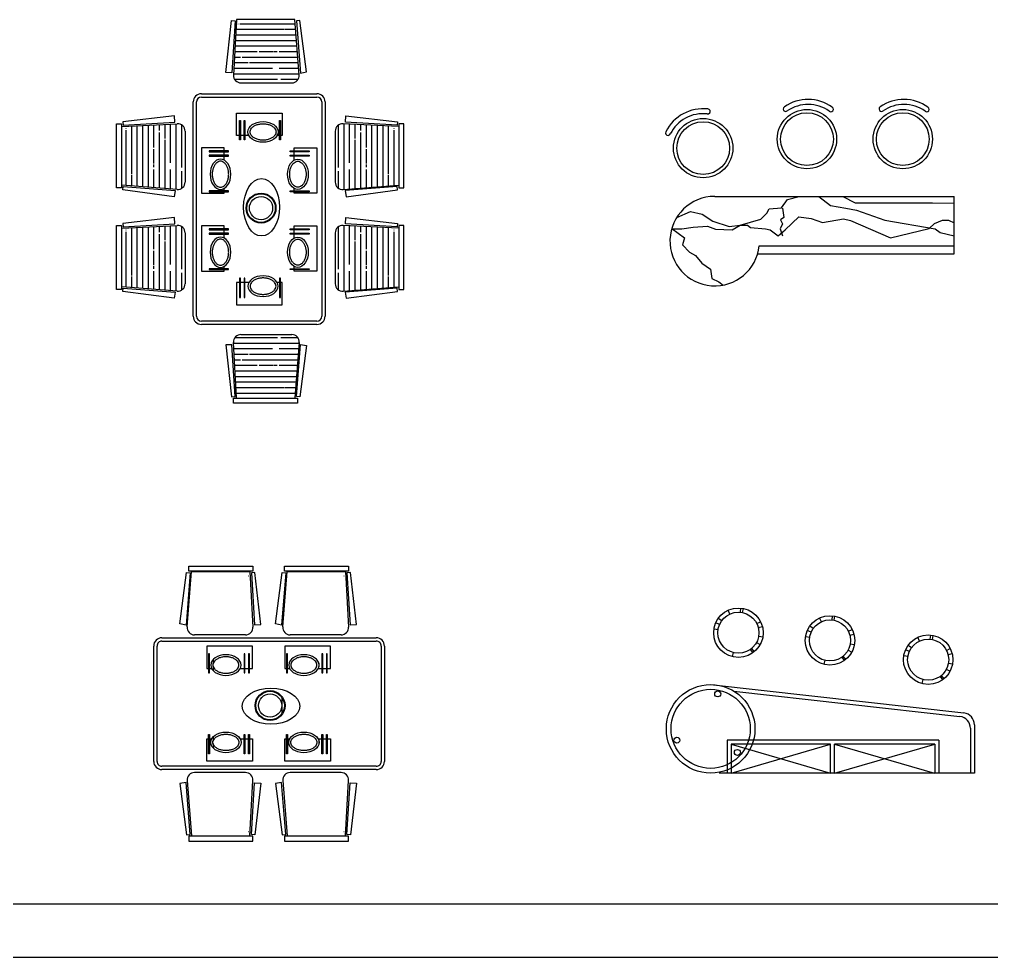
# Model space of a CAD drawing. Header units: inches. Extents: x 11.8 to 54.3, y 7.5 to 32.3.
# Drawn here: x 43.88 to 49.78, y 7.5 to 13.19 of the extents above; entities that cross this region are included whole.
import ezdxf

# ---------------------------------------------------------------- set-up
doc = ezdxf.new("R2010")
doc.units = ezdxf.units.IN
doc.header["$MEASUREMENT"] = 0
for name, color, linetype in [('02', 2, 'Continuous'), ('1', 1, 'Continuous'), ('4', 4, 'Continuous'), ('kadrbm', 4, 'Continuous')]:
    doc.layers.add(name, color=color, linetype=linetype)

# ---------------------------------------------------------------- blocks, each defined once
blk = doc.blocks.new('kadrbm')
at = {"layer": 'kadrbm', "color": 4}
blk.add_lwpolyline([(0, 0), (0, 24.7972), (21, 24.7972), (21, 0), (0, 0)], close=True, dxfattribs=at)
blk.add_lwpolyline([(20.6631, 0.3257), (20.6631, 24.4603), (0.3369, 24.4603), (0.3369, 0.3257), (20.6631, 0.3257)], dxfattribs=at)

msp = doc.modelspace()

# ---------------------------------------------------------------- linework, layer by layer
at = {"layer": '02'}
for p, q in [((48.1028, 12.1207), (49.5563, 12.1207)), ((49.5563, 11.7712), (49.5563, 12.1207)), ((48.3729, 11.8207), (49.5563, 11.8207)), ((48.363, 11.7712), (49.5563, 11.7712)), ((44.9019, 9.5083), (44.9279, 9.8441)), ((45.0479, 9.8459), (45.0497, 9.8441)), ((45.1206, 9.8459), (45.1206, 9.8441)), ((45.2726, 9.8171), (45.2744, 9.8171)), ((45.2834, 9.8441), (45.3008, 9.5071)), ((45.4821, 9.5083), (45.5081, 9.8441)), ((45.7008, 9.8459), (45.7008, 9.8441)), ((45.8528, 9.8171), (45.8546, 9.8171)), ((45.8636, 9.8441), (45.8809, 9.5071)), ((48.2595, 9.5964), (48.2621, 9.6217)), ((48.272, 9.5944), (48.2772, 9.6194)), ((48.1453, 9.5447), (48.1246, 9.5594)), ((48.1945, 9.5855), (48.1838, 9.6086)), ((48.7499, 9.539), (48.7392, 9.5621)), ((48.8148, 9.5498), (48.8174, 9.5751)), ((48.8274, 9.5479), (48.8325, 9.5728)), ((48.1325, 9.522), (48.1092, 9.5321)), ((48.3581, 9.5283), (48.3809, 9.5397)), ((48.3674, 9.5037), (48.392, 9.5101)), ((48.7006, 9.4981), (48.6799, 9.5128)), ((45.2558, 9.4598), (44.9468, 9.4598)), ((45.836, 9.4598), (45.527, 9.4598)), ((48.1236, 9.491), (48.0985, 9.4948)), ((48.3697, 9.4522), (48.3948, 9.448)), ((48.679, 9.4445), (48.6538, 9.4482)), ((48.6879, 9.4754), (48.6645, 9.4855)), ((48.9135, 9.4818), (48.9362, 9.4932)), ((48.9227, 9.4571), (48.9474, 9.4635)), ((49.3457, 9.4222), (49.335, 9.4453)), ((49.4107, 9.4331), (49.4133, 9.4584)), ((49.4232, 9.4311), (49.4284, 9.456)), ((44.7192, 8.6918), (44.7192, 9.3918)), ((44.7492, 9.4218), (46.0492, 9.4218)), ((45.0219, 9.3908), (45.0219, 9.2548)), ((45.2982, 9.3908), (45.0219, 9.3908)), ((45.2982, 9.2548), (45.2982, 9.3908)), ((45.7711, 9.3908), (45.4949, 9.3908)), ((45.4949, 9.3908), (45.4949, 9.2548)), ((45.7711, 9.2548), (45.7711, 9.3908)), ((46.0792, 9.3918), (46.0792, 8.6918)), ((48.3567, 9.4138), (48.3791, 9.4019)), ((48.925, 9.4056), (48.9501, 9.4015)), ((49.2965, 9.3813), (49.2757, 9.3961)), ((45.0317, 9.3455), (45.0317, 9.2288)), ((45.0373, 9.3455), (45.0317, 9.3455)), ((45.0373, 9.2288), (45.0373, 9.3455)), ((45.2471, 9.3455), (45.2471, 9.2288)), ((45.2528, 9.3455), (45.2471, 9.3455)), ((45.2528, 9.2288), (45.2528, 9.3455)), ((45.2739, 9.3455), (45.2739, 9.2288)), ((45.2795, 9.3455), (45.2739, 9.3455)), ((45.2795, 9.2288), (45.2795, 9.3455)), ((45.5046, 9.3455), (45.5046, 9.2288)), ((45.5103, 9.3455), (45.5046, 9.3455)), ((45.5103, 9.2288), (45.5103, 9.3455)), ((45.7201, 9.3455), (45.7201, 9.2288)), ((45.7258, 9.3455), (45.7201, 9.3455)), ((45.7258, 9.2288), (45.7258, 9.3455)), ((45.7468, 9.3455), (45.7468, 9.2288)), ((45.7525, 9.3455), (45.7468, 9.3455)), ((45.7525, 9.2288), (45.7525, 9.3455)), ((48.215, 9.352), (48.2085, 9.3274)), ((48.3185, 9.3706), (48.3332, 9.3498)), ((48.3257, 9.3761), (48.3418, 9.3564)), ((48.8739, 9.3241), (48.8885, 9.3033)), ((48.881, 9.3295), (48.8972, 9.3098)), ((48.912, 9.3673), (48.9345, 9.3553)), ((49.2748, 9.3277), (49.2497, 9.3315)), ((49.2837, 9.3587), (49.2604, 9.3688)), ((49.5093, 9.365), (49.5321, 9.3764)), ((49.5186, 9.3404), (49.5432, 9.3468)), ((45.0594, 9.3099), (45.0594, 9.2842)), ((45.0594, 9.269), (45.0594, 9.2434)), ((45.7008, 9.2878), (45.7008, 9.2655)), ((48.7703, 9.3055), (48.7639, 9.2809)), ((49.5209, 9.2889), (49.546, 9.2847)), ((45.0219, 9.2548), (45.0512, 9.2548)), ((45.0317, 9.2288), (45.0373, 9.2288)), ((45.2235, 9.2548), (45.2982, 9.2548)), ((45.2471, 9.2288), (45.2528, 9.2288)), ((45.2739, 9.2288), (45.2795, 9.2288)), ((45.4949, 9.2548), (45.5242, 9.2548)), ((45.5046, 9.2288), (45.5103, 9.2288)), ((45.6965, 9.2548), (45.7711, 9.2548)), ((45.7201, 9.2288), (45.7258, 9.2288)), ((45.7468, 9.2288), (45.7525, 9.2288)), ((49.4697, 9.2073), (49.4844, 9.1865)), ((49.4769, 9.2128), (49.493, 9.1931)), ((49.5079, 9.2505), (49.5303, 9.2385)), ((48.0782, 9.1582), (49.6142, 8.9859)), ((49.3662, 9.1887), (49.3597, 9.1641)), ((45.4758, 9.0874), (45.4758, 8.9735)), ((48.2193, 9.1183), (49.5902, 8.9644)), ((49.6782, 8.9143), (49.6782, 8.6204)), ((45.0317, 8.8548), (45.0373, 8.8548)), ((45.0317, 8.7382), (45.0317, 8.8548)), ((45.0373, 8.8548), (45.0373, 8.7382)), ((45.2471, 8.8548), (45.2528, 8.8548)), ((45.2471, 8.7382), (45.2471, 8.8548)), ((45.2528, 8.8548), (45.2528, 8.7382)), ((45.2739, 8.8548), (45.2795, 8.8548)), ((45.2739, 8.7382), (45.2739, 8.8548)), ((45.2795, 8.8548), (45.2795, 8.7382)), ((45.5046, 8.8548), (45.5103, 8.8548)), ((45.5046, 8.7382), (45.5046, 8.8548)), ((45.5103, 8.8548), (45.5103, 8.7382)), ((45.7201, 8.8548), (45.7258, 8.8548)), ((45.7201, 8.7382), (45.7201, 8.8548)), ((45.7258, 8.8548), (45.7258, 8.7382)), ((45.7468, 8.8548), (45.7525, 8.8548)), ((45.7468, 8.7382), (45.7468, 8.8548)), ((45.7525, 8.8548), (45.7525, 8.7382)), ((49.6542, 8.8929), (49.6542, 8.6204)), ((45.0219, 8.8289), (45.0512, 8.8289)), ((45.0219, 8.6928), (45.0219, 8.8289)), ((45.0594, 8.8402), (45.0594, 8.8146)), ((45.0594, 8.7994), (45.0594, 8.7738)), ((45.2235, 8.8289), (45.2982, 8.8289)), ((45.2982, 8.8289), (45.2982, 8.6928)), ((45.4949, 8.8289), (45.5242, 8.8289)), ((45.4949, 8.6928), (45.4949, 8.8289)), ((45.6965, 8.8289), (45.7711, 8.8289)), ((45.7008, 8.8182), (45.7008, 8.7958)), ((45.7711, 8.8289), (45.7711, 8.6928)), ((48.1779, 8.8204), (48.1779, 8.6204)), ((49.4617, 8.8204), (48.1779, 8.8204)), ((48.2019, 8.7964), (48.2019, 8.6204)), ((48.8059, 8.7964), (48.2019, 8.7964)), ((48.2019, 8.6204), (48.8059, 8.7964)), ((48.2019, 8.7964), (48.8059, 8.6204)), ((48.8059, 8.6204), (48.8059, 8.7964)), ((49.4387, 8.7964), (48.8299, 8.7964)), ((48.8299, 8.6204), (48.8299, 8.7964)), ((48.8299, 8.6204), (49.4387, 8.7964)), ((48.8299, 8.7964), (49.4357, 8.6204)), ((49.4387, 8.7964), (49.4387, 8.6204)), ((49.4617, 8.8204), (49.4617, 8.6204)), ((45.0373, 8.7382), (45.0317, 8.7382)), ((45.2528, 8.7382), (45.2471, 8.7382)), ((45.2795, 8.7382), (45.2739, 8.7382)), ((45.5103, 8.7382), (45.5046, 8.7382)), ((45.7258, 8.7382), (45.7201, 8.7382)), ((45.7525, 8.7382), (45.7468, 8.7382)), ((45.2982, 8.6928), (45.0219, 8.6928)), ((45.7711, 8.6928), (45.4949, 8.6928)), ((46.0492, 8.6618), (44.7492, 8.6618)), ((45.2558, 8.6239), (44.9468, 8.6239)), ((45.836, 8.6239), (45.527, 8.6239)), ((49.6782, 8.6204), (48.1293, 8.6204)), ((44.9019, 8.5754), (44.9279, 8.2396)), ((45.2834, 8.2396), (45.3008, 8.5765)), ((45.4821, 8.5754), (45.5081, 8.2396)), ((45.8636, 8.2396), (45.8809, 8.5765)), ((45.2726, 8.2666), (45.2744, 8.2666)), ((45.8528, 8.2666), (45.8546, 8.2666)), ((45.0479, 8.2378), (45.0497, 8.2396)), ((45.1206, 8.2378), (45.1206, 8.2396)), ((45.6281, 8.2378), (45.6299, 8.2396))]:
    msp.add_line(p, q, dxfattribs=at)
for centre, radius in [((48.6626, 12.4681), 0.18), ((49.2439, 12.4681), 0.18), ((48.0328, 12.4138), 0.18), ((48.2468, 9.4725), 0.15), ((48.2468, 9.4725), 0.1246), ((48.8021, 9.4259), 0.15), ((48.8021, 9.4259), 0.1246), ((49.398, 9.3091), 0.15), ((49.398, 9.3091), 0.1246), ((48.0782, 8.8893), 0.2689), ((45.4052, 9.0305), 0.0907), ((45.4052, 9.0305), 0.0867), ((45.4052, 9.0305), 0.0705), ((48.0782, 8.8893), 0.24), ((48.121, 9.1013), 0.0181), ((47.8732, 8.8204), 0.0181), ((48.2404, 8.7462), 0.0181)]:
    msp.add_circle(centre, radius, dxfattribs=at)
for centre, radius, start, end in [((48.6694, 12.456), 0.2528, 54.69425, 124.61596), ((49.2507, 12.456), 0.2528, 54.69425, 124.61596), ((48.0325, 12.4), 0.2528, 83.46982, 153.39154), ((48.0325, 12.4), 0.2228, 83.46982, 153.39154), ((48.0606, 12.6362), 0.015, 259.65833, 87.28131), ((48.5334, 12.6512), 0.015, 120.80447, 308.42745), ((48.6694, 12.456), 0.2228, 54.69425, 124.61596), ((48.8076, 12.6495), 0.015, 230.88276, 58.50574), ((49.1148, 12.6512), 0.015, 120.80447, 308.42745), ((49.2507, 12.456), 0.2228, 54.69425, 124.61596), ((49.3889, 12.6495), 0.015, 230.88276, 58.50574), ((47.8195, 12.5056), 0.015, 149.58005, 337.20303), ((48.1028, 11.8491), 0.2716, 90, 353.99365), ((44.9468, 9.5048), 0.045, 175.58079, 269.99998), ((45.2558, 9.5048), 0.045, 270.00004, 2.94936), ((45.527, 9.5048), 0.045, 175.58079, 269.99998), ((45.836, 9.5048), 0.045, 270.00004, 2.94936), ((44.7492, 9.3918), 0.03, 89.99996, 180.00004), ((46.0492, 9.3918), 0.03, 359.99996, 90.00004), ((49.6062, 8.9143), 0.072, 0, 83.59687), ((49.5822, 8.8929), 0.072, 0, 83.59687), ((44.7492, 8.6918), 0.03, 179.99996, 270.00004), ((46.0492, 8.6918), 0.03, 269.99996, 0.00004), ((44.9468, 8.5789), 0.045, 90.00002, 184.41921), ((45.2558, 8.5789), 0.045, 357.05064, 89.99996), ((45.527, 8.5789), 0.045, 90.00002, 184.41921), ((45.836, 8.5789), 0.045, 357.05064, 89.99996)]:
    msp.add_arc(centre, radius, start, end, dxfattribs=at)
at = {"layer": '02', "extrusion": (0, 0, -1)}
for centre in [(45.1374, 9.2766), (45.6104, 9.2766)]:
    msp.add_ellipse(centre, major_axis=(0.0919, 0), ratio=0.682819, dxfattribs=at)
at = {"layer": '02'}
for centre, major_axis, ratio in [((45.4104, 9.0272), (-0.1746, 0), 0.62413), ((45.1374, 8.807), (0.0919, 0), 0.682819), ((45.6104, 8.807), (0.0919, 0), 0.682819)]:
    msp.add_ellipse(centre, major_axis=major_axis, ratio=ratio, dxfattribs=at)
for points in [[(45.2163, 9.2766), (45.2163, 9.2732), (45.2158, 9.2696), (45.213, 9.262), (45.2107, 9.258), (45.2059, 9.2522), (45.2041, 9.2503), (45.1999, 9.2465), (45.1976, 9.2447), (45.19, 9.2395), (45.1841, 9.2364), (45.1745, 9.2328), (45.1712, 9.2317), (45.1645, 9.2299), (45.161, 9.2291), (45.1542, 9.2279), (45.1507, 9.2275), (45.144, 9.227), (45.1408, 9.2268), (45.1339, 9.2268), (45.1307, 9.227), (45.124, 9.2275), (45.1205, 9.2279), (45.1137, 9.2291), (45.1103, 9.2299), (45.1035, 9.2317), (45.1002, 9.2328), (45.0907, 9.2364), (45.0847, 9.2395), (45.0771, 9.2447), (45.0748, 9.2465), (45.0706, 9.2503), (45.0688, 9.2522), (45.064, 9.258), (45.0618, 9.262), (45.059, 9.2696), (45.0584, 9.2732), (45.0584, 9.2801), (45.059, 9.2837), (45.0618, 9.2913), (45.064, 9.2952), (45.0688, 9.3011), (45.0706, 9.303), (45.0748, 9.3068), (45.0771, 9.3086), (45.0847, 9.3138), (45.0907, 9.3168), (45.1002, 9.3205), (45.1035, 9.3216), (45.1103, 9.3234), (45.1137, 9.3242), (45.1205, 9.3253), (45.124, 9.3258), (45.1307, 9.3263), (45.1339, 9.3264), (45.1408, 9.3264), (45.144, 9.3263), (45.1507, 9.3258), (45.1542, 9.3253), (45.161, 9.3242), (45.1645, 9.3234), (45.1712, 9.3216), (45.1745, 9.3205), (45.1841, 9.3168), (45.19, 9.3138), (45.1976, 9.3086), (45.1999, 9.3068), (45.2041, 9.303), (45.2059, 9.3011), (45.2107, 9.2952), (45.213, 9.2913), (45.2158, 9.2837), (45.2163, 9.2801), (45.2163, 9.2766)], [(45.6893, 9.2766), (45.6893, 9.2732), (45.6887, 9.2696), (45.686, 9.262), (45.6837, 9.258), (45.6789, 9.2522), (45.6771, 9.2503), (45.6729, 9.2465), (45.6706, 9.2447), (45.663, 9.2395), (45.6571, 9.2364), (45.6475, 9.2328), (45.6442, 9.2317), (45.6374, 9.2299), (45.634, 9.2291), (45.6272, 9.2279), (45.6237, 9.2275), (45.617, 9.227), (45.6138, 9.2268), (45.6069, 9.2268), (45.6037, 9.227), (45.597, 9.2275), (45.5935, 9.2279), (45.5867, 9.2291), (45.5833, 9.2299), (45.5765, 9.2317), (45.5732, 9.2328), (45.5636, 9.2364), (45.5577, 9.2395), (45.5501, 9.2447), (45.5478, 9.2465), (45.5436, 9.2503), (45.5418, 9.2522), (45.537, 9.258), (45.5348, 9.262), (45.532, 9.2696), (45.5314, 9.2732), (45.5314, 9.2801), (45.532, 9.2837), (45.5348, 9.2913), (45.537, 9.2952), (45.5418, 9.3011), (45.5436, 9.303), (45.5478, 9.3068), (45.5501, 9.3086), (45.5577, 9.3138), (45.5636, 9.3168), (45.5732, 9.3205), (45.5765, 9.3216), (45.5833, 9.3234), (45.5867, 9.3242), (45.5935, 9.3253), (45.597, 9.3258), (45.6037, 9.3263), (45.6069, 9.3264), (45.6138, 9.3264), (45.617, 9.3263), (45.6237, 9.3258), (45.6272, 9.3253), (45.634, 9.3242), (45.6374, 9.3234), (45.6442, 9.3216), (45.6475, 9.3205), (45.6571, 9.3168), (45.663, 9.3138), (45.6706, 9.3086), (45.6729, 9.3068), (45.6771, 9.303), (45.6789, 9.3011), (45.6837, 9.2952), (45.686, 9.2913), (45.6887, 9.2837), (45.6893, 9.2801), (45.6893, 9.2766)], [(45.2163, 8.807), (45.2163, 8.8105), (45.2158, 8.8141), (45.213, 8.8216), (45.2107, 8.8256), (45.2059, 8.8314), (45.2041, 8.8334), (45.1999, 8.8371), (45.1976, 8.839), (45.19, 8.8442), (45.1841, 8.8472), (45.1745, 8.8509), (45.1712, 8.852), (45.1645, 8.8538), (45.161, 8.8545), (45.1542, 8.8557), (45.1507, 8.8561), (45.144, 8.8567), (45.1408, 8.8568), (45.1339, 8.8568), (45.1307, 8.8567), (45.124, 8.8561), (45.1205, 8.8557), (45.1137, 8.8545), (45.1103, 8.8538), (45.1035, 8.852), (45.1002, 8.8509), (45.0907, 8.8472), (45.0847, 8.8442), (45.0771, 8.839), (45.0748, 8.8371), (45.0706, 8.8334), (45.0688, 8.8314), (45.064, 8.8256), (45.0618, 8.8216), (45.059, 8.8141), (45.0584, 8.8105), (45.0584, 8.8036), (45.059, 8.8), (45.0618, 8.7924), (45.064, 8.7884), (45.0688, 8.7826), (45.0706, 8.7807), (45.0748, 8.7769), (45.0771, 8.7751), (45.0847, 8.7699), (45.0907, 8.7668), (45.1002, 8.7631), (45.1035, 8.7621), (45.1103, 8.7602), (45.1137, 8.7595), (45.1205, 8.7583), (45.124, 8.7579), (45.1307, 8.7573), (45.1339, 8.7572), (45.1408, 8.7572), (45.144, 8.7573), (45.1507, 8.7579), (45.1542, 8.7583), (45.161, 8.7595), (45.1645, 8.7602), (45.1712, 8.7621), (45.1745, 8.7631), (45.1841, 8.7668), (45.19, 8.7699), (45.1976, 8.7751), (45.1999, 8.7769), (45.2041, 8.7807), (45.2059, 8.7826), (45.2107, 8.7884), (45.213, 8.7924), (45.2158, 8.8), (45.2163, 8.8036), (45.2163, 8.807)], [(45.6893, 8.807), (45.6893, 8.8105), (45.6887, 8.8141), (45.686, 8.8216), (45.6837, 8.8256), (45.6789, 8.8314), (45.6771, 8.8334), (45.6729, 8.8371), (45.6706, 8.839), (45.663, 8.8442), (45.6571, 8.8472), (45.6475, 8.8509), (45.6442, 8.852), (45.6374, 8.8538), (45.634, 8.8545), (45.6272, 8.8557), (45.6237, 8.8561), (45.617, 8.8567), (45.6138, 8.8568), (45.6069, 8.8568), (45.6037, 8.8567), (45.597, 8.8561), (45.5935, 8.8557), (45.5867, 8.8545), (45.5833, 8.8538), (45.5765, 8.852), (45.5732, 8.8509), (45.5636, 8.8472), (45.5577, 8.8442), (45.5501, 8.839), (45.5478, 8.8371), (45.5436, 8.8334), (45.5418, 8.8314), (45.537, 8.8256), (45.5348, 8.8216), (45.532, 8.8141), (45.5314, 8.8105), (45.5314, 8.8036), (45.532, 8.8), (45.5348, 8.7924), (45.537, 8.7884), (45.5418, 8.7826), (45.5436, 8.7807), (45.5478, 8.7769), (45.5501, 8.7751), (45.5577, 8.7699), (45.5636, 8.7668), (45.5732, 8.7631), (45.5765, 8.7621), (45.5833, 8.7602), (45.5867, 8.7595), (45.5935, 8.7583), (45.597, 8.7579), (45.6037, 8.7573), (45.6069, 8.7572), (45.6138, 8.7572), (45.617, 8.7573), (45.6237, 8.7579), (45.6272, 8.7583), (45.634, 8.7595), (45.6374, 8.7602), (45.6442, 8.7621), (45.6475, 8.7631), (45.6571, 8.7668), (45.663, 8.7699), (45.6706, 8.7751), (45.6729, 8.7769), (45.6771, 8.7807), (45.6789, 8.7826), (45.6837, 8.7884), (45.686, 8.7924), (45.6887, 8.8), (45.6893, 8.8036), (45.6893, 8.807)]]:
    msp.add_open_spline(points, degree=3, knots=[0, 0, 0, 0, 0.261799, 0.261799, 0.523599, 0.523599, 0.654498, 0.654498, 0.785398, 0.785398, 1.047198, 1.047198, 1.178097, 1.178097, 1.308997, 1.308997, 1.439897, 1.439897, 1.570796, 1.570796, 1.701696, 1.701696, 1.832596, 1.832596, 1.963495, 1.963495, 2.094395, 2.094395, 2.356194, 2.356194, 2.487094, 2.487094, 2.617994, 2.617994, 2.879793, 2.879793, 3.141593, 3.141593, 3.403392, 3.403392, 3.665191, 3.665191, 3.796091, 3.796091, 3.926991, 3.926991, 4.18879, 4.18879, 4.31969, 4.31969, 4.45059, 4.45059, 4.581489, 4.581489, 4.712389, 4.712389, 4.843289, 4.843289, 4.974188, 4.974188, 5.105088, 5.105088, 5.235988, 5.235988, 5.497787, 5.497787, 5.628687, 5.628687, 5.759587, 5.759587, 6.021386, 6.021386, 6.283185, 6.283185, 6.283185, 6.283185], dxfattribs=at)
at = {"layer": '1'}
for p, q in [((45.5564, 13.1937), (45.2009, 13.1937)), ((45.2117, 13.1667), (45.2099, 13.1667)), ((45.5585, 13.1667), (45.2225, 13.1667)), ((45.5637, 13.0992), (45.196, 13.0992)), ((45.488, 13.133), (45.1977, 13.133)), ((45.5611, 13.133), (45.4934, 13.133)), ((45.5663, 13.0655), (45.1943, 13.0655)), ((45.3278, 12.998), (45.1908, 12.998)), ((45.5689, 13.0317), (45.1925, 13.0317)), ((45.425, 12.998), (45.3386, 12.998)), ((45.4475, 12.998), (45.4304, 12.998)), ((45.5715, 12.998), (45.4601, 12.998)), ((45.2729, 12.9305), (45.1873, 12.9305)), ((45.2252, 12.9642), (45.189, 12.9642)), ((45.5741, 12.9642), (45.2369, 12.9642)), ((45.5767, 12.9305), (45.281, 12.9305)), ((45.5819, 12.863), (45.1838, 12.863)), ((45.4196, 12.8967), (45.1856, 12.8967)), ((45.5793, 12.8967), (45.4601, 12.8967)), ((45.4493, 12.8292), (45.1912, 12.8292)), ((45.5747, 12.8292), (45.4709, 12.8292)), ((44.9591, 11.3938), (44.9591, 12.6938)), ((44.9891, 12.7238), (45.6891, 12.7238)), ((45.7191, 12.6938), (45.7191, 11.3938)), ((45.2017, 12.4899), (45.2017, 12.626)), ((45.2017, 12.626), (45.478, 12.626)), ((45.478, 12.626), (45.478, 12.4899)), ((45.2204, 12.5806), (45.226, 12.5806)), ((45.2204, 12.464), (45.2204, 12.5806)), ((45.226, 12.5806), (45.226, 12.464)), ((45.2471, 12.5806), (45.2528, 12.5806)), ((45.2471, 12.464), (45.2471, 12.5806)), ((45.2528, 12.5806), (45.2528, 12.464)), ((45.4626, 12.5806), (45.4682, 12.5806)), ((45.4626, 12.464), (45.4626, 12.5806)), ((45.4682, 12.5806), (45.4682, 12.464)), ((44.532, 12.5332), (44.532, 12.535)), ((44.532, 12.1864), (44.532, 12.5224)), ((44.5658, 12.2569), (44.5658, 12.5471)), ((44.5995, 12.1812), (44.5995, 12.5488)), ((44.6333, 12.1786), (44.6333, 12.5506)), ((44.667, 12.176), (44.667, 12.5523)), ((44.7008, 12.4171), (44.7008, 12.5541)), ((44.7345, 12.5197), (44.7345, 12.5558)), ((44.7345, 12.1707), (44.7345, 12.508)), ((44.7683, 12.472), (44.7683, 12.5575)), ((44.802, 12.3253), (44.802, 12.5593)), ((44.8358, 12.1629), (44.8358, 12.561)), ((44.8695, 12.2956), (44.8695, 12.5537)), ((45.8205, 12.2956), (45.8205, 12.5537)), ((45.8543, 12.1629), (45.8543, 12.561)), ((45.888, 12.3253), (45.888, 12.5593)), ((45.9218, 12.472), (45.9218, 12.5575)), ((45.9555, 12.5197), (45.9555, 12.5558)), ((45.9555, 12.1707), (45.9555, 12.508)), ((45.9893, 12.4171), (45.9893, 12.5541)), ((46.023, 12.176), (46.023, 12.5523)), ((46.0568, 12.1786), (46.0568, 12.5506)), ((46.0905, 12.1812), (46.0905, 12.5488)), ((46.1243, 12.2569), (46.1243, 12.5471)), ((46.158, 12.5332), (46.158, 12.535)), ((46.158, 12.1864), (46.158, 12.5224)), ((44.7683, 12.1681), (44.7683, 12.4639)), ((45.2764, 12.4899), (45.2017, 12.4899)), ((45.226, 12.464), (45.2204, 12.464)), ((45.2528, 12.464), (45.2471, 12.464)), ((45.478, 12.4899), (45.4487, 12.4899)), ((45.4682, 12.464), (45.4626, 12.464)), ((45.9218, 12.1681), (45.9218, 12.4639)), ((44.7008, 12.3199), (44.7008, 12.4063)), ((44.99, 12.4158), (44.99, 12.1396)), ((45.1261, 12.4158), (44.99, 12.4158)), ((45.0354, 12.3971), (45.0354, 12.3915)), ((45.152, 12.3971), (45.0354, 12.3971)), ((45.0354, 12.3915), (45.152, 12.3915)), ((45.1261, 12.3412), (45.1261, 12.4158)), ((45.152, 12.3915), (45.152, 12.3971)), ((45.5261, 12.3915), (45.5261, 12.3971)), ((45.5261, 12.3971), (45.6427, 12.3971)), ((45.6427, 12.3915), (45.5261, 12.3915)), ((45.552, 12.4158), (45.6881, 12.4158)), ((45.552, 12.3412), (45.552, 12.4158)), ((45.6427, 12.3971), (45.6427, 12.3915)), ((45.6881, 12.4158), (45.6881, 12.1396)), ((45.9893, 12.3199), (45.9893, 12.4063)), ((45.0354, 12.3704), (45.0354, 12.3647)), ((45.152, 12.3704), (45.0354, 12.3704)), ((45.0354, 12.3647), (45.152, 12.3647)), ((45.152, 12.3647), (45.152, 12.3704)), ((45.5261, 12.3647), (45.5261, 12.3704)), ((45.5261, 12.3704), (45.6427, 12.3704)), ((45.6427, 12.3647), (45.5261, 12.3647)), ((45.6427, 12.3704), (45.6427, 12.3647)), ((44.7008, 12.2974), (44.7008, 12.3145)), ((44.7008, 12.1733), (44.7008, 12.2848)), ((44.802, 12.1655), (44.802, 12.2848)), ((44.8695, 12.1701), (44.8695, 12.274)), ((45.8205, 12.1701), (45.8205, 12.274)), ((45.888, 12.1655), (45.888, 12.2848)), ((45.9893, 12.2974), (45.9893, 12.3145)), ((45.9893, 12.1733), (45.9893, 12.2848)), ((44.5658, 12.1838), (44.5658, 12.2515)), ((46.1243, 12.1838), (46.1243, 12.2515)), ((45.0354, 12.155), (45.0354, 12.1493)), ((45.152, 12.155), (45.0354, 12.155)), ((45.1261, 12.1396), (45.1261, 12.1688)), ((45.152, 12.1493), (45.152, 12.155)), ((45.5261, 12.1493), (45.5261, 12.155)), ((45.5261, 12.155), (45.6427, 12.155)), ((45.552, 12.1396), (45.552, 12.1688)), ((45.6427, 12.155), (45.6427, 12.1493)), ((44.99, 12.1396), (45.1261, 12.1396)), ((45.0354, 12.1493), (45.152, 12.1493)), ((45.6427, 12.1493), (45.5261, 12.1493)), ((45.6881, 12.1396), (45.552, 12.1396)), ((48.5078, 12.0506), (48.5437, 12.1011)), ((48.5437, 12.1011), (48.6159, 12.1207)), ((48.7337, 12.1207), (48.8045, 12.0651)), ((48.8795, 12.1207), (48.9544, 12.0817)), ((48.4189, 12.0179), (48.4328, 12.0456)), ((48.4328, 12.0456), (48.5078, 12.0506)), ((48.5132, 12.0484), (48.5215, 11.9929)), ((48.8045, 12.0651), (48.8989, 12.0484)), ((48.8989, 12.0484), (48.9627, 12.0373)), ((48.9544, 12.0817), (49.4232, 12.0817)), ((48.9627, 12.0373), (49.1345, 11.9763)), ((49.4232, 12.0817), (49.5563, 12.0789)), ((47.8723, 11.9926), (47.9555, 12.029)), ((47.9555, 12.029), (48.0277, 12.0124)), ((48.0277, 12.0124), (48.0914, 11.9708)), ((48.2579, 11.9458), (48.3828, 11.9818)), ((48.3828, 11.9818), (48.4189, 12.0179)), ((48.5215, 11.9929), (48.5021, 11.9791)), ((48.5021, 11.9791), (48.5132, 11.9541)), ((48.5299, 11.9181), (48.6131, 11.9957)), ((48.6131, 11.9957), (48.688, 11.9874)), ((48.688, 11.9874), (48.7574, 11.9625)), ((48.7574, 11.9625), (48.885, 11.9847)), ((48.885, 11.9847), (48.9266, 11.9736)), ((48.885, 11.9847), (48.885, 11.9847)), ((48.9266, 11.9736), (49.1683, 11.8698)), ((49.1345, 11.9763), (49.4398, 11.9236)), ((49.437, 11.9569), (49.4842, 11.9763)), ((49.4842, 11.9763), (49.5202, 11.9763)), ((49.5202, 11.9763), (49.5563, 11.9597)), ((44.532, 11.9162), (44.532, 11.918)), ((44.5658, 11.6399), (44.5658, 11.9302)), ((44.5995, 11.5642), (44.5995, 11.9319)), ((44.6333, 11.5616), (44.6333, 11.9337)), ((44.667, 11.559), (44.667, 11.9354)), ((44.7008, 11.8001), (44.7008, 11.9371)), ((44.7345, 11.9027), (44.7345, 11.9389)), ((44.7683, 11.855), (44.7683, 11.9406)), ((44.802, 11.7083), (44.802, 11.9423)), ((44.8358, 11.546), (44.8358, 11.9441)), ((44.8695, 11.6786), (44.8695, 11.9367)), ((44.99, 11.9428), (44.99, 11.6666)), ((45.1261, 11.9428), (44.99, 11.9428)), ((45.0354, 11.9242), (45.0354, 11.9185)), ((45.152, 11.9242), (45.0354, 11.9242)), ((45.0354, 11.9185), (45.152, 11.9185)), ((45.1261, 11.8682), (45.1261, 11.9428)), ((45.152, 11.9185), (45.152, 11.9242)), ((45.5261, 11.9185), (45.5261, 11.9242)), ((45.5261, 11.9242), (45.6427, 11.9242)), ((45.6427, 11.9185), (45.5261, 11.9185)), ((45.552, 11.9428), (45.6881, 11.9428)), ((45.552, 11.8682), (45.552, 11.9428)), ((45.6427, 11.9242), (45.6427, 11.9185)), ((45.6881, 11.9428), (45.6881, 11.6666)), ((45.8205, 11.6786), (45.8205, 11.9367)), ((45.8543, 11.546), (45.8543, 11.9441)), ((45.888, 11.7083), (45.888, 11.9423)), ((45.9218, 11.855), (45.9218, 11.9406)), ((45.9555, 11.9027), (45.9555, 11.9389)), ((45.9893, 11.8001), (45.9893, 11.9371)), ((46.023, 11.559), (46.023, 11.9354)), ((46.0568, 11.5616), (46.0568, 11.9337)), ((46.0905, 11.5642), (46.0905, 11.9319)), ((46.1243, 11.6399), (46.1243, 11.9302)), ((46.158, 11.9162), (46.158, 11.918)), ((47.8422, 11.9254), (47.9194, 11.8682)), ((47.8445, 11.9236), (47.9028, 11.9236)), ((47.9028, 11.9236), (47.9722, 11.9347)), ((47.9722, 11.9347), (48.0582, 11.9403)), ((48.0582, 11.9403), (48.1081, 11.9209)), ((48.0914, 11.9708), (48.1913, 11.9375)), ((48.1081, 11.9209), (48.208, 11.9181)), ((48.1913, 11.9375), (48.2579, 11.9458)), ((48.208, 11.9181), (48.2579, 11.9458)), ((48.2579, 11.9458), (48.3023, 11.9458)), ((48.3023, 11.9458), (48.319, 11.932)), ((48.319, 11.932), (48.4106, 11.9236)), ((48.4106, 11.9236), (48.4383, 11.9181)), ((48.4383, 11.9181), (48.4882, 11.8807)), ((48.4882, 11.8807), (48.5299, 11.9181)), ((48.5132, 11.9541), (48.4993, 11.9236)), ((48.4993, 11.9236), (48.515, 11.8807)), ((49.1683, 11.8698), (49.4037, 11.9264)), ((49.4037, 11.9264), (49.437, 11.9569)), ((49.4398, 11.9236), (49.4703, 11.9014)), ((44.532, 11.5695), (44.532, 11.9054)), ((44.7345, 11.5538), (44.7345, 11.891)), ((45.0354, 11.8974), (45.0354, 11.8918)), ((45.152, 11.8974), (45.0354, 11.8974)), ((45.0354, 11.8918), (45.152, 11.8918)), ((45.152, 11.8918), (45.152, 11.8974)), ((45.5261, 11.8918), (45.5261, 11.8974)), ((45.5261, 11.8974), (45.6427, 11.8974)), ((45.6427, 11.8918), (45.5261, 11.8918)), ((45.6427, 11.8974), (45.6427, 11.8918)), ((45.9555, 11.5538), (45.9555, 11.891)), ((46.158, 11.5695), (46.158, 11.9054)), ((47.9194, 11.8682), (47.9083, 11.8266)), ((49.4703, 11.9014), (49.5563, 11.8807)), ((44.7683, 11.5512), (44.7683, 11.8469)), ((45.9218, 11.5512), (45.9218, 11.8469)), ((47.9083, 11.8266), (47.95, 11.7822)), ((44.7008, 11.7029), (44.7008, 11.7893)), ((45.9893, 11.7029), (45.9893, 11.7893)), ((47.95, 11.7822), (47.986, 11.7628)), ((47.986, 11.7628), (48.0249, 11.7157)), ((44.7008, 11.6804), (44.7008, 11.6975)), ((45.0354, 11.682), (45.0354, 11.6763)), ((45.152, 11.682), (45.0354, 11.682)), ((45.1261, 11.6666), (45.1261, 11.6958)), ((45.152, 11.6763), (45.152, 11.682)), ((45.5261, 11.6763), (45.5261, 11.682)), ((45.5261, 11.682), (45.6427, 11.682)), ((45.552, 11.6666), (45.552, 11.6958)), ((45.6427, 11.682), (45.6427, 11.6763)), ((45.9893, 11.6804), (45.9893, 11.6975)), ((48.0249, 11.7157), (48.0776, 11.6796)), ((48.0776, 11.6796), (48.0859, 11.6214)), ((44.5658, 11.5668), (44.5658, 11.6345)), ((44.7008, 11.5564), (44.7008, 11.6678)), ((44.802, 11.5486), (44.802, 11.6678)), ((44.8695, 11.5532), (44.8695, 11.657)), ((44.99, 11.6666), (45.1261, 11.6666)), ((45.0354, 11.6763), (45.152, 11.6763)), ((45.226, 11.6236), (45.2204, 11.6236)), ((45.2204, 11.6236), (45.2204, 11.507)), ((45.226, 11.507), (45.226, 11.6236)), ((45.2528, 11.6236), (45.2471, 11.6236)), ((45.2471, 11.6236), (45.2471, 11.507)), ((45.2528, 11.507), (45.2528, 11.6236)), ((45.4682, 11.6236), (45.4626, 11.6236)), ((45.4626, 11.6236), (45.4626, 11.507)), ((45.4682, 11.507), (45.4682, 11.6236)), ((45.6427, 11.6763), (45.5261, 11.6763)), ((45.6881, 11.6666), (45.552, 11.6666)), ((45.8205, 11.5532), (45.8205, 11.657)), ((45.888, 11.5486), (45.888, 11.6678)), ((45.9893, 11.5564), (45.9893, 11.6678)), ((46.1243, 11.5668), (46.1243, 11.6345)), ((48.0859, 11.6214), (48.1276, 11.602)), ((45.2764, 11.5977), (45.2017, 11.5977)), ((45.2017, 11.5977), (45.2017, 11.4616)), ((45.478, 11.5977), (45.4487, 11.5977)), ((45.478, 11.4616), (45.478, 11.5977)), ((48.1276, 11.602), (48.1547, 11.5825)), ((45.2204, 11.507), (45.226, 11.507)), ((45.2471, 11.507), (45.2528, 11.507)), ((45.4626, 11.507), (45.4682, 11.507)), ((45.2017, 11.4616), (45.478, 11.4616)), ((45.6891, 11.3638), (44.9891, 11.3638)), ((45.5819, 11.2286), (45.1838, 11.2286)), ((45.4493, 11.2623), (45.1912, 11.2623)), ((45.5747, 11.2623), (45.4709, 11.2623)), ((45.4196, 11.1948), (45.1856, 11.1948)), ((45.2729, 11.1611), (45.1873, 11.1611)), ((45.5767, 11.1611), (45.281, 11.1611)), ((45.5793, 11.1948), (45.4601, 11.1948)), ((45.2252, 11.1273), (45.189, 11.1273)), ((45.3278, 11.0936), (45.1908, 11.0936)), ((45.5741, 11.1273), (45.2369, 11.1273)), ((45.425, 11.0936), (45.3386, 11.0936)), ((45.4475, 11.0936), (45.4304, 11.0936)), ((45.5715, 11.0936), (45.4601, 11.0936)), ((45.5689, 11.0598), (45.1925, 11.0598)), ((45.5663, 11.0261), (45.1943, 11.0261)), ((45.5637, 10.9923), (45.196, 10.9923)), ((45.488, 10.9586), (45.1977, 10.9586)), ((45.5585, 10.9248), (45.1995, 10.9248)), ((45.5611, 10.9586), (45.4934, 10.9586))]:
    msp.add_line(p, q, dxfattribs=at)
for radius in [0.0907, 0.0867, 0.0705]:
    msp.add_circle((45.3504, 12.0498), radius, dxfattribs=at)
for centre, start, end in [((44.9891, 12.6938), 90, 180), ((45.6891, 12.6938), 0, 90), ((44.9891, 11.3938), 180, 270), ((45.6891, 11.3938), 270, 0)]:
    msp.add_arc(centre, 0.03, start, end, dxfattribs=at)
for centre, major_axis, ratio in [((45.3625, 12.5118), (-0.0919, 0), 0.682819), ((45.5739, 12.255), (0, 0.0919), 0.682819), ((45.3537, 12.0551), (0, -0.1746), 0.62413), ((45.5739, 11.782), (0, 0.0919), 0.682819)]:
    msp.add_ellipse(centre, major_axis=major_axis, ratio=ratio, dxfattribs=at)
at = {"layer": '1', "extrusion": (0, 0, -1)}
for centre, major_axis in [((45.1043, 12.255), (0, 0.0919)), ((45.1043, 11.782), (0, 0.0919)), ((45.3625, 11.5758), (-0.0919, 0))]:
    msp.add_ellipse(centre, major_axis=major_axis, ratio=0.682819, dxfattribs=at)
at = {"layer": '1'}
for points in [[(45.2836, 12.5118), (45.2836, 12.5083), (45.2841, 12.5047), (45.2869, 12.4971), (45.2892, 12.4932), (45.294, 12.4873), (45.2958, 12.4854), (45.3, 12.4816), (45.3023, 12.4798), (45.3099, 12.4746), (45.3158, 12.4716), (45.3254, 12.4679), (45.3287, 12.4668), (45.3354, 12.465), (45.3389, 12.4642), (45.3457, 12.4631), (45.3492, 12.4626), (45.3559, 12.4621), (45.3591, 12.462), (45.366, 12.462), (45.3692, 12.4621), (45.3759, 12.4626), (45.3794, 12.4631), (45.3862, 12.4642), (45.3896, 12.465), (45.3964, 12.4668), (45.3997, 12.4679), (45.4092, 12.4716), (45.4152, 12.4746), (45.4228, 12.4798), (45.4251, 12.4816), (45.4293, 12.4854), (45.4311, 12.4873), (45.4359, 12.4932), (45.4381, 12.4971), (45.4409, 12.5047), (45.4415, 12.5083), (45.4415, 12.5152), (45.4409, 12.5188), (45.4381, 12.5264), (45.4359, 12.5304), (45.4311, 12.5362), (45.4293, 12.5381), (45.4251, 12.5419), (45.4228, 12.5437), (45.4152, 12.5489), (45.4092, 12.552), (45.3997, 12.5556), (45.3964, 12.5567), (45.3896, 12.5585), (45.3862, 12.5593), (45.3794, 12.5605), (45.3759, 12.5609), (45.3692, 12.5614), (45.366, 12.5616), (45.3591, 12.5616), (45.3559, 12.5614), (45.3492, 12.5609), (45.3457, 12.5605), (45.3389, 12.5593), (45.3354, 12.5585), (45.3287, 12.5567), (45.3254, 12.5556), (45.3158, 12.552), (45.3099, 12.5489), (45.3023, 12.5437), (45.3, 12.5419), (45.2958, 12.5381), (45.294, 12.5362), (45.2892, 12.5304), (45.2869, 12.5264), (45.2841, 12.5188), (45.2836, 12.5152), (45.2836, 12.5118)], [(45.1043, 12.334), (45.1077, 12.334), (45.1113, 12.3334), (45.1189, 12.3306), (45.1228, 12.3284), (45.1287, 12.3236), (45.1306, 12.3217), (45.1344, 12.3175), (45.1362, 12.3152), (45.1414, 12.3076), (45.1445, 12.3017), (45.1481, 12.2921), (45.1492, 12.2888), (45.151, 12.2821), (45.1518, 12.2786), (45.1529, 12.2718), (45.1534, 12.2683), (45.1539, 12.2616), (45.1541, 12.2584), (45.1541, 12.2515), (45.1539, 12.2483), (45.1534, 12.2416), (45.1529, 12.2381), (45.1518, 12.2314), (45.151, 12.2279), (45.1492, 12.2212), (45.1481, 12.2179), (45.1445, 12.2083), (45.1414, 12.2024), (45.1362, 12.1948), (45.1344, 12.1924), (45.1306, 12.1883), (45.1287, 12.1864), (45.1228, 12.1816), (45.1189, 12.1794), (45.1113, 12.1766), (45.1077, 12.176), (45.1008, 12.176), (45.0972, 12.1766), (45.0896, 12.1794), (45.0857, 12.1816), (45.0798, 12.1864), (45.0779, 12.1883), (45.0741, 12.1924), (45.0723, 12.1948), (45.0671, 12.2024), (45.064, 12.2083), (45.0604, 12.2179), (45.0593, 12.2212), (45.0575, 12.2279), (45.0567, 12.2314), (45.0556, 12.2381), (45.0551, 12.2416), (45.0546, 12.2483), (45.0544, 12.2515), (45.0544, 12.2584), (45.0546, 12.2616), (45.0551, 12.2683), (45.0556, 12.2718), (45.0567, 12.2786), (45.0575, 12.2821), (45.0593, 12.2888), (45.0604, 12.2921), (45.064, 12.3017), (45.0671, 12.3076), (45.0723, 12.3152), (45.0741, 12.3175), (45.0779, 12.3217), (45.0798, 12.3236), (45.0857, 12.3284), (45.0896, 12.3306), (45.0972, 12.3334), (45.1008, 12.334), (45.1043, 12.334)], [(45.5739, 12.334), (45.5704, 12.334), (45.5668, 12.3334), (45.5592, 12.3306), (45.5553, 12.3284), (45.5494, 12.3236), (45.5475, 12.3217), (45.5437, 12.3175), (45.5419, 12.3152), (45.5367, 12.3076), (45.5337, 12.3017), (45.53, 12.2921), (45.5289, 12.2888), (45.5271, 12.2821), (45.5263, 12.2786), (45.5252, 12.2718), (45.5247, 12.2683), (45.5242, 12.2616), (45.5241, 12.2584), (45.5241, 12.2515), (45.5242, 12.2483), (45.5247, 12.2416), (45.5252, 12.2381), (45.5263, 12.2314), (45.5271, 12.2279), (45.5289, 12.2212), (45.53, 12.2179), (45.5337, 12.2083), (45.5367, 12.2024), (45.5419, 12.1948), (45.5437, 12.1924), (45.5475, 12.1883), (45.5494, 12.1864), (45.5553, 12.1816), (45.5592, 12.1794), (45.5668, 12.1766), (45.5704, 12.176), (45.5773, 12.176), (45.5809, 12.1766), (45.5885, 12.1794), (45.5925, 12.1816), (45.5983, 12.1864), (45.6002, 12.1883), (45.604, 12.1924), (45.6058, 12.1948), (45.611, 12.2024), (45.6141, 12.2083), (45.6177, 12.2179), (45.6188, 12.2212), (45.6206, 12.2279), (45.6214, 12.2314), (45.6226, 12.2381), (45.623, 12.2416), (45.6235, 12.2483), (45.6237, 12.2515), (45.6237, 12.2584), (45.6235, 12.2616), (45.623, 12.2683), (45.6226, 12.2718), (45.6214, 12.2786), (45.6206, 12.2821), (45.6188, 12.2888), (45.6177, 12.2921), (45.6141, 12.3017), (45.611, 12.3076), (45.6058, 12.3152), (45.604, 12.3175), (45.6002, 12.3217), (45.5983, 12.3236), (45.5925, 12.3284), (45.5885, 12.3306), (45.5809, 12.3334), (45.5773, 12.334), (45.5739, 12.334)], [(45.1043, 11.861), (45.1077, 11.861), (45.1113, 11.8604), (45.1189, 11.8576), (45.1228, 11.8554), (45.1287, 11.8506), (45.1306, 11.8487), (45.1344, 11.8446), (45.1362, 11.8422), (45.1414, 11.8346), (45.1445, 11.8287), (45.1481, 11.8191), (45.1492, 11.8158), (45.151, 11.8091), (45.1518, 11.8056), (45.1529, 11.7989), (45.1534, 11.7954), (45.1539, 11.7886), (45.1541, 11.7854), (45.1541, 11.7786), (45.1539, 11.7754), (45.1534, 11.7687), (45.1529, 11.7651), (45.1518, 11.7584), (45.151, 11.7549), (45.1492, 11.7482), (45.1481, 11.7449), (45.1445, 11.7353), (45.1414, 11.7294), (45.1362, 11.7218), (45.1344, 11.7195), (45.1306, 11.7153), (45.1287, 11.7134), (45.1228, 11.7086), (45.1189, 11.7064), (45.1113, 11.7036), (45.1077, 11.703), (45.1008, 11.703), (45.0972, 11.7036), (45.0896, 11.7064), (45.0857, 11.7086), (45.0798, 11.7134), (45.0779, 11.7153), (45.0741, 11.7195), (45.0723, 11.7218), (45.0671, 11.7294), (45.064, 11.7353), (45.0604, 11.7449), (45.0593, 11.7482), (45.0575, 11.7549), (45.0567, 11.7584), (45.0556, 11.7651), (45.0551, 11.7687), (45.0546, 11.7754), (45.0544, 11.7786), (45.0544, 11.7854), (45.0546, 11.7886), (45.0551, 11.7954), (45.0556, 11.7989), (45.0567, 11.8056), (45.0575, 11.8091), (45.0593, 11.8158), (45.0604, 11.8191), (45.064, 11.8287), (45.0671, 11.8346), (45.0723, 11.8422), (45.0741, 11.8446), (45.0779, 11.8487), (45.0798, 11.8506), (45.0857, 11.8554), (45.0896, 11.8576), (45.0972, 11.8604), (45.1008, 11.861), (45.1043, 11.861)], [(45.5739, 11.861), (45.5704, 11.861), (45.5668, 11.8604), (45.5592, 11.8576), (45.5553, 11.8554), (45.5494, 11.8506), (45.5475, 11.8487), (45.5437, 11.8446), (45.5419, 11.8422), (45.5367, 11.8346), (45.5337, 11.8287), (45.53, 11.8191), (45.5289, 11.8158), (45.5271, 11.8091), (45.5263, 11.8056), (45.5252, 11.7989), (45.5247, 11.7954), (45.5242, 11.7886), (45.5241, 11.7854), (45.5241, 11.7786), (45.5242, 11.7754), (45.5247, 11.7687), (45.5252, 11.7651), (45.5263, 11.7584), (45.5271, 11.7549), (45.5289, 11.7482), (45.53, 11.7449), (45.5337, 11.7353), (45.5367, 11.7294), (45.5419, 11.7218), (45.5437, 11.7195), (45.5475, 11.7153), (45.5494, 11.7134), (45.5553, 11.7086), (45.5592, 11.7064), (45.5668, 11.7036), (45.5704, 11.703), (45.5773, 11.703), (45.5809, 11.7036), (45.5885, 11.7064), (45.5925, 11.7086), (45.5983, 11.7134), (45.6002, 11.7153), (45.604, 11.7195), (45.6058, 11.7218), (45.611, 11.7294), (45.6141, 11.7353), (45.6177, 11.7449), (45.6188, 11.7482), (45.6206, 11.7549), (45.6214, 11.7584), (45.6226, 11.7651), (45.623, 11.7687), (45.6235, 11.7754), (45.6237, 11.7786), (45.6237, 11.7854), (45.6235, 11.7886), (45.623, 11.7954), (45.6226, 11.7989), (45.6214, 11.8056), (45.6206, 11.8091), (45.6188, 11.8158), (45.6177, 11.8191), (45.6141, 11.8287), (45.611, 11.8346), (45.6058, 11.8422), (45.604, 11.8446), (45.6002, 11.8487), (45.5983, 11.8506), (45.5925, 11.8554), (45.5885, 11.8576), (45.5809, 11.8604), (45.5773, 11.861), (45.5739, 11.861)], [(45.2836, 11.5758), (45.2836, 11.5793), (45.2841, 11.5829), (45.2869, 11.5904), (45.2892, 11.5944), (45.294, 11.6002), (45.2958, 11.6022), (45.3, 11.606), (45.3023, 11.6078), (45.3099, 11.613), (45.3158, 11.616), (45.3254, 11.6197), (45.3287, 11.6208), (45.3354, 11.6226), (45.3389, 11.6233), (45.3457, 11.6245), (45.3492, 11.6249), (45.3559, 11.6255), (45.3591, 11.6256), (45.366, 11.6256), (45.3692, 11.6255), (45.3759, 11.6249), (45.3794, 11.6245), (45.3862, 11.6233), (45.3896, 11.6226), (45.3964, 11.6208), (45.3997, 11.6197), (45.4092, 11.616), (45.4152, 11.613), (45.4228, 11.6078), (45.4251, 11.606), (45.4293, 11.6022), (45.4311, 11.6002), (45.4359, 11.5944), (45.4381, 11.5904), (45.4409, 11.5829), (45.4415, 11.5793), (45.4415, 11.5724), (45.4409, 11.5688), (45.4381, 11.5612), (45.4359, 11.5572), (45.4311, 11.5514), (45.4293, 11.5495), (45.4251, 11.5457), (45.4228, 11.5439), (45.4152, 11.5387), (45.4092, 11.5356), (45.3997, 11.5319), (45.3964, 11.5309), (45.3896, 11.529), (45.3862, 11.5283), (45.3794, 11.5271), (45.3759, 11.5267), (45.3692, 11.5261), (45.366, 11.526), (45.3591, 11.526), (45.3559, 11.5261), (45.3492, 11.5267), (45.3457, 11.5271), (45.3389, 11.5283), (45.3354, 11.529), (45.3287, 11.5309), (45.3254, 11.5319), (45.3158, 11.5356), (45.3099, 11.5387), (45.3023, 11.5439), (45.3, 11.5457), (45.2958, 11.5495), (45.294, 11.5514), (45.2892, 11.5572), (45.2869, 11.5612), (45.2841, 11.5688), (45.2836, 11.5724), (45.2836, 11.5758)]]:
    msp.add_open_spline(points, degree=3, knots=[0, 0, 0, 0, 0.261799, 0.261799, 0.523599, 0.523599, 0.654498, 0.654498, 0.785398, 0.785398, 1.047198, 1.047198, 1.178097, 1.178097, 1.308997, 1.308997, 1.439897, 1.439897, 1.570796, 1.570796, 1.701696, 1.701696, 1.832596, 1.832596, 1.963495, 1.963495, 2.094395, 2.094395, 2.356194, 2.356194, 2.487094, 2.487094, 2.617994, 2.617994, 2.879793, 2.879793, 3.141593, 3.141593, 3.403392, 3.403392, 3.665191, 3.665191, 3.796091, 3.796091, 3.926991, 3.926991, 4.18879, 4.18879, 4.31969, 4.31969, 4.45059, 4.45059, 4.581489, 4.581489, 4.712389, 4.712389, 4.843289, 4.843289, 4.974188, 4.974188, 5.105088, 5.105088, 5.235988, 5.235988, 5.497787, 5.497787, 5.628687, 5.628687, 5.759587, 5.759587, 6.021386, 6.021386, 6.283185, 6.283185, 6.283185, 6.283185], dxfattribs=at)
at = {"layer": '4'}
for p, q in [((45.1359, 12.8727), (45.1721, 13.1872)), ((45.1721, 13.1872), (45.1927, 13.1853)), ((45.1927, 13.1853), (45.1736, 12.8708)), ((45.2009, 13.1937), (45.1835, 12.8567)), ((45.5823, 12.8579), (45.5564, 13.1937)), ((45.5852, 13.1872), (45.5646, 13.1853)), ((45.5646, 13.1853), (45.589, 12.869)), ((45.6259, 12.8763), (45.5852, 13.1872)), ((45.1736, 12.8708), (45.1359, 12.8727)), ((45.589, 12.869), (45.6259, 12.8763)), ((45.2284, 12.8094), (45.5375, 12.8094)), ((44.9891, 12.7438), (45.6891, 12.7438)), ((44.9391, 11.3938), (44.9391, 12.6938)), ((45.7391, 12.6938), (45.7391, 11.3938)), ((44.8261, 12.609), (44.5115, 12.5728)), ((44.5115, 12.5728), (44.5134, 12.5522)), ((44.5134, 12.5522), (44.828, 12.5713)), ((44.828, 12.5713), (44.8261, 12.609)), ((45.8621, 12.5713), (45.864, 12.609)), ((46.1766, 12.5522), (45.8621, 12.5713)), ((45.864, 12.609), (46.1785, 12.5728)), ((46.1785, 12.5728), (46.1766, 12.5522)), ((44.4726, 12.562), (44.5032, 12.562)), ((44.4726, 12.1732), (44.4726, 12.562)), ((44.5032, 12.562), (44.5032, 12.1732)), ((44.505, 12.544), (44.842, 12.5613)), ((44.8893, 12.5164), (44.8893, 12.2074)), ((45.8007, 12.5164), (45.8007, 12.2074)), ((46.185, 12.544), (45.848, 12.5613)), ((46.2174, 12.562), (46.1868, 12.562)), ((46.1868, 12.562), (46.1868, 12.1732)), ((46.2174, 12.1732), (46.2174, 12.562)), ((44.5032, 12.1732), (44.4726, 12.1732)), ((44.8409, 12.1625), (44.505, 12.1885)), ((44.5115, 12.1597), (44.5134, 12.1803)), ((44.8225, 12.119), (44.5115, 12.1597)), ((44.5134, 12.1803), (44.8298, 12.1558)), ((44.8298, 12.1558), (44.8225, 12.119)), ((45.8492, 12.1625), (46.185, 12.1885)), ((46.1766, 12.1803), (45.8603, 12.1558)), ((45.8603, 12.1558), (45.8676, 12.119)), ((45.8676, 12.119), (46.1785, 12.1597)), ((46.1785, 12.1597), (46.1766, 12.1803)), ((46.1868, 12.1732), (46.2174, 12.1732)), ((44.8261, 11.992), (44.5115, 11.9559)), ((44.828, 11.9543), (44.8261, 11.992)), ((45.8621, 11.9543), (45.864, 11.992)), ((45.864, 11.992), (46.1785, 11.9559)), ((44.4726, 11.945), (44.5032, 11.945)), ((44.4726, 11.5562), (44.4726, 11.945)), ((44.5032, 11.945), (44.5032, 11.5562)), ((44.505, 11.927), (44.842, 11.9444)), ((44.5115, 11.9559), (44.5134, 11.9352)), ((44.5134, 11.9352), (44.828, 11.9543)), ((46.185, 11.927), (45.848, 11.9444)), ((46.1766, 11.9352), (45.8621, 11.9543)), ((46.1785, 11.9559), (46.1766, 11.9352)), ((46.1868, 11.945), (46.1868, 11.5562)), ((46.2174, 11.945), (46.1868, 11.945)), ((46.2174, 11.5562), (46.2174, 11.945)), ((44.8893, 11.8995), (44.8893, 11.5905)), ((45.8007, 11.8995), (45.8007, 11.5905)), ((44.8409, 11.5456), (44.505, 11.5715)), ((44.5115, 11.5427), (44.5134, 11.5633)), ((44.5134, 11.5633), (44.8298, 11.5389)), ((45.8492, 11.5456), (46.185, 11.5715)), ((46.1766, 11.5633), (45.8603, 11.5389)), ((46.1785, 11.5427), (46.1766, 11.5633)), ((44.5032, 11.5562), (44.4726, 11.5562)), ((44.8225, 11.5021), (44.5115, 11.5427)), ((44.8298, 11.5389), (44.8225, 11.5021)), ((45.8603, 11.5389), (45.8676, 11.5021)), ((45.8676, 11.5021), (46.1785, 11.5427)), ((46.1868, 11.5562), (46.2174, 11.5562)), ((45.6891, 11.3438), (44.9891, 11.3438)), ((45.2284, 11.2821), (45.5375, 11.2821)), ((45.1736, 11.2208), (45.1359, 11.2189)), ((45.1359, 11.2189), (45.1721, 10.9043)), ((45.1927, 10.9062), (45.1736, 11.2208)), ((45.2009, 10.8978), (45.1835, 11.2348)), ((45.5823, 11.2337), (45.5564, 10.8978)), ((45.5646, 10.9062), (45.589, 11.2226)), ((45.6259, 11.2153), (45.5852, 10.9043)), ((45.589, 11.2226), (45.6259, 11.2153)), ((45.1721, 10.9043), (45.1927, 10.9062)), ((45.1829, 10.8654), (45.1829, 10.896)), ((45.1829, 10.896), (45.5717, 10.896)), ((45.5717, 10.8654), (45.1829, 10.8654)), ((45.5852, 10.9043), (45.5646, 10.9062)), ((45.5717, 10.896), (45.5717, 10.8654)), ((44.9126, 9.8459), (44.9126, 9.8765)), ((44.9126, 9.8765), (45.3014, 9.8765)), ((45.3014, 9.8765), (45.3014, 9.8459)), ((45.4928, 9.8765), (45.8816, 9.8765)), ((45.4928, 9.8459), (45.4928, 9.8765)), ((45.8816, 9.8765), (45.8816, 9.8459)), ((44.8584, 9.5267), (44.8991, 9.8376)), ((44.9197, 9.8357), (44.8952, 9.5194)), ((44.8991, 9.8376), (44.9197, 9.8357)), ((45.3014, 9.8459), (44.9126, 9.8459)), ((44.9279, 9.8441), (45.2834, 9.8441)), ((45.3122, 9.8376), (45.2916, 9.8357)), ((45.2916, 9.8357), (45.3107, 9.5212)), ((45.3484, 9.5231), (45.3122, 9.8376)), ((45.4386, 9.5267), (45.4793, 9.8376)), ((45.4999, 9.8357), (45.4754, 9.5194)), ((45.4793, 9.8376), (45.4999, 9.8357)), ((45.8816, 9.8459), (45.4928, 9.8459)), ((45.5081, 9.8441), (45.8636, 9.8441)), ((45.6281, 9.8459), (45.6299, 9.8441)), ((45.8924, 9.8376), (45.8718, 9.8357)), ((45.8718, 9.8357), (45.8909, 9.5212)), ((45.9286, 9.5231), (45.8924, 9.8376)), ((44.8952, 9.5194), (44.8584, 9.5267)), ((45.3107, 9.5212), (45.3484, 9.5231)), ((45.4754, 9.5194), (45.4386, 9.5267)), ((45.8909, 9.5212), (45.9286, 9.5231)), ((44.7492, 9.4418), (46.0492, 9.4418)), ((44.6992, 8.6918), (44.6992, 9.3918)), ((46.0992, 9.3918), (46.0992, 8.6918)), ((46.0492, 8.6418), (44.7492, 8.6418)), ((44.8952, 8.5643), (44.8584, 8.557)), ((44.8584, 8.557), (44.8991, 8.246)), ((44.9197, 8.2479), (44.8952, 8.5643)), ((45.2916, 8.2479), (45.3107, 8.5625)), ((45.3107, 8.5625), (45.3484, 8.5606)), ((45.3484, 8.5606), (45.3122, 8.246)), ((45.4754, 8.5643), (45.4386, 8.557)), ((45.4386, 8.557), (45.4793, 8.246)), ((45.4999, 8.2479), (45.4754, 8.5643)), ((45.8718, 8.2479), (45.8909, 8.5625)), ((45.8909, 8.5625), (45.9286, 8.5606)), ((45.9286, 8.5606), (45.8924, 8.246)), ((44.8991, 8.246), (44.9197, 8.2479)), ((45.3014, 8.2378), (44.9126, 8.2378)), ((44.9126, 8.2378), (44.9126, 8.2072)), ((44.9126, 8.2072), (45.3014, 8.2072)), ((45.3122, 8.246), (45.2916, 8.2479)), ((45.3014, 8.2072), (45.3014, 8.2378)), ((45.4793, 8.246), (45.4999, 8.2479)), ((45.8816, 8.2378), (45.4928, 8.2378)), ((45.4928, 8.2378), (45.4928, 8.2072)), ((45.4928, 8.2072), (45.8816, 8.2072)), ((45.7008, 8.2378), (45.7008, 8.2396)), ((45.8924, 8.246), (45.8718, 8.2479)), ((45.8816, 8.2072), (45.8816, 8.2378))]:
    msp.add_line(p, q, dxfattribs=at)
for centre in [(48.6626, 12.4681), (49.2439, 12.4681), (48.0328, 12.4138)]:
    msp.add_circle(centre, 0.16, dxfattribs=at)
for centre, radius, start, end in [((45.5375, 12.8544), 0.045, 270, 4.41923), ((45.2284, 12.8544), 0.045, 177.0506, 270), ((44.9891, 12.6938), 0.05, 90, 180), ((45.6891, 12.6938), 0.05, 0, 90), ((44.8443, 12.5164), 0.045, 0, 92.9494), ((45.8457, 12.5164), 0.045, 87.0506, 180), ((44.8443, 12.2074), 0.045, 265.58077, 0), ((45.8457, 12.2074), 0.045, 180, 274.41923), ((44.8443, 11.8995), 0.045, 0, 92.9494), ((45.8457, 11.8995), 0.045, 87.0506, 180), ((44.8443, 11.5905), 0.045, 265.58077, 0), ((45.8457, 11.5905), 0.045, 180, 274.41923), ((44.9891, 11.3938), 0.05, 180, 270), ((45.6891, 11.3938), 0.05, 270, 0), ((45.2284, 11.2371), 0.045, 90, 182.9494), ((45.5375, 11.2371), 0.045, 355.58077, 90), ((44.7492, 9.3918), 0.05, 89.99996, 180.00004), ((46.0492, 9.3918), 0.05, 359.99996, 90.00004), ((44.7492, 8.6918), 0.05, 179.99996, 270.00004), ((46.0492, 8.6918), 0.05, 269.99996, 0.00004)]:
    msp.add_arc(centre, radius, start, end, dxfattribs=at)

# ---------------------------------------------------------------- block references
at = {"layer": 'kadrbm'}
msp.add_blockref('kadrbm', (33.3092, 7.5012), dxfattribs=at)

doc.saveas('drawing.dxf')
